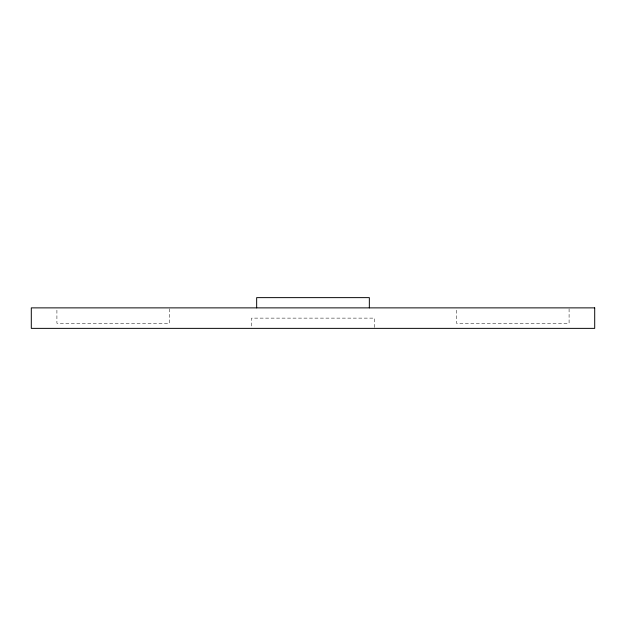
<?xml version="1.0" encoding="UTF-8"?>
<svg xmlns="http://www.w3.org/2000/svg" width="626" height="626" viewBox="0 0 626 626"><rect width="100%" height="100%" fill="white"/><g stroke="black" fill="none" stroke-linecap="round" stroke-linejoin="round"><path stroke-width="0.47" stroke-dasharray="3.13 2.35" d="M569.089 308.837L569.089 323.243L456.409 323.243L456.409 308.837M374.465 327.437L374.465 318.125L251.535 318.125L251.535 327.437M169.591 308.837L169.591 323.243L56.911 323.243L56.911 308.837"/><path stroke-width="0.94" d="M369.34 307.875L369.34 297.632L256.66 297.632L256.66 307.875M594.7 307.875L31.3 307.875L31.3 328.368L594.7 328.368L594.7 307.875"/></g></svg>
